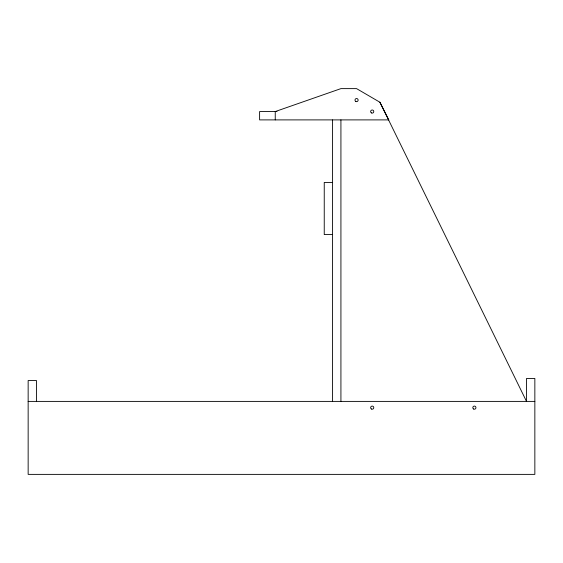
<?xml version="1.0" encoding="UTF-8"?>
<svg xmlns="http://www.w3.org/2000/svg" width="563" height="563" viewBox="0 0 563 563"><rect width="100%" height="100%" fill="white"/><g stroke="black" fill="none" stroke-linecap="round" stroke-linejoin="round"><path stroke-width="0.84" d="M276.996 111.558L259.606 111.558L259.606 119.898L388.801 119.898L379.898 102.234L356.569 88.623L340.925 88.623L275.244 111.558L275.244 119.898M332.585 182.454L324.246 182.454L324.246 234.581L332.585 234.581M28.15 401.398L534.85 401.398M379.898 102.234L526.511 401.398L526.511 378.463L534.85 378.463L534.85 474.377L28.15 474.377L28.15 380.546L36.489 380.546L36.489 401.651M340.925 119.898L340.925 401.623M332.585 119.898L332.585 401.623M371.425 409.005A1.562 1.562 0 0 0 373.769 407.654A1.562 1.562 0 0 0 371.425 406.296A1.562 1.562 0 0 0 371.425 409.005M473.596 409.005A1.562 1.562 0 0 0 475.946 407.654A1.562 1.562 0 0 0 473.596 406.296A1.562 1.562 0 0 0 473.596 409.005M355.788 101.446A1.562 1.562 0 0 0 358.131 100.087A1.562 1.562 0 0 0 355.788 98.736A1.562 1.562 0 0 0 355.788 101.446M371.425 112.91A1.562 1.562 0 0 0 373.769 111.558A1.562 1.562 0 0 0 371.425 110.2A1.562 1.562 0 0 0 371.425 112.91"/></g></svg>
